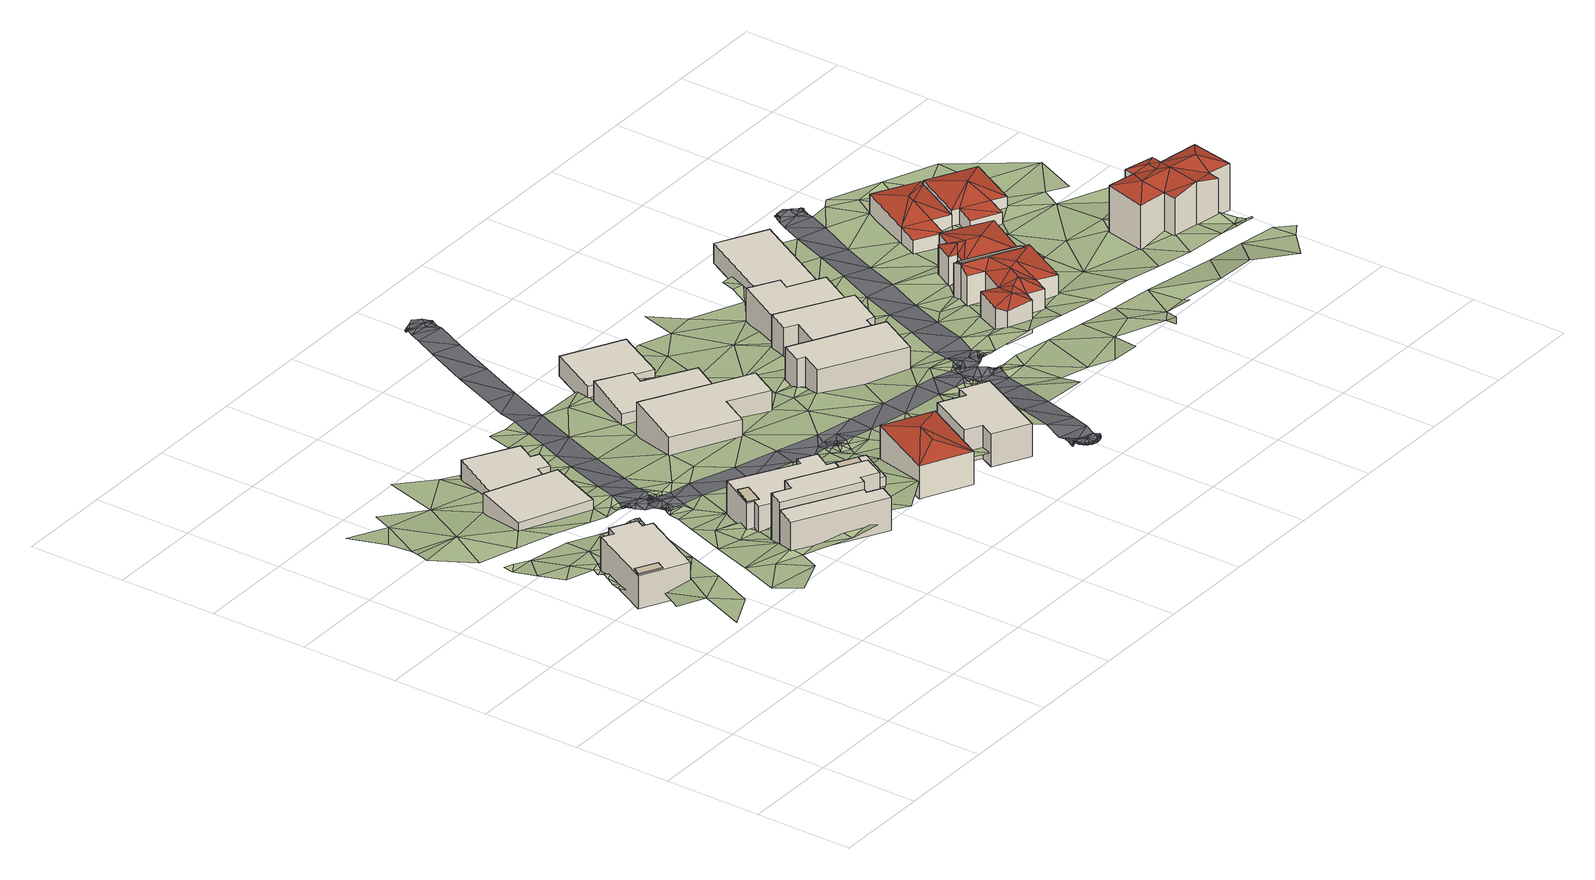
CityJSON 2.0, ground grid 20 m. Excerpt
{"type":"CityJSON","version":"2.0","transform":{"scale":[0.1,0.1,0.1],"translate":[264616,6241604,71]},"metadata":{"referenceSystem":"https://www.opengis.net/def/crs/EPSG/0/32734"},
"CityObjects":{
"building1":{"type":"Building","attributes":{"address":"12 Baris Road University Estate Cape Town","building":"house","building:levels":2,"building_height":6.9,"roof_height":97,"ground_height":88.6,"plus_code":"4FRW3F63+78H"},"children":["building1-1"],"geometry":[{"type":"Solid","lod":"1","boundaries":[[[[0,1,2,3]],[[1,4,5,2]],[[4,6,7,5]],[[6,8,9,7]],[[8,10,11,9]],[[10,12,13,11]],[[12,14,15,13]],[[14,0,3,15]],[[3,2,5,7,9,11,13,15]],[[14,12,10,8,6,4,1,0]]]]}]},
"building1-1":{"type":"BuildingInstallation","parents":["building1"],"geometry":[{"type":"Solid","lod":"1","boundaries":[[[[16,17,18,19]],[[17,20,21,18]],[[20,22,23,21]],[[22,16,19,23]],[[19,18,21,23]],[[22,20,17,16]]]]}]},
"building2":{"type":"Building","attributes":{"address":"13 Baris Road University Estate Cape Town","building":"house","building:levels":2,"building_height":6.9,"roof_height":101.1,"ground_height":93,"plus_code":"4FRW3F63+5FR"},"geometry":[{"type":"Solid","lod":"1","boundaries":[[[[24,25,26,27]],[[25,28,29,26]],[[28,30,31,29]],[[30,32,33,31]],[[32,34,35,33]],[[34,24,27,35]],[[27,26,29,31,33,35]],[[34,32,30,28,25,24]]]]}]},
"building3":{"type":"Building","attributes":{"address":"11 Baris Road University Estate Cape Town","building":"house","building:levels":3,"building_height":9.7,"roof_height":102.4,"ground_height":91.8,"plus_code":"4FRW3F63+6F3"},"geometry":[{"type":"Solid","lod":"1","boundaries":[[[[36,37,38,39]],[[37,40,41,38]],[[40,42,43,41]],[[42,44,45,43]],[[44,46,47,45]],[[46,48,49,47]],[[48,50,51,49]],[[50,36,39,51]],[[39,38,41,43,45,47,49,51]],[[50,48,46,44,42,40,37,36]]]]}]},
"building4":{"type":"Building","attributes":{"address":"10 Baris Road University Estate Cape Town","building":"house","building:levels":1,"building_height":4.1,"roof_height":87.4,"ground_height":81.9,"plus_code":"4FRW3F63+CC3"},"geometry":[{"type":"Solid","lod":"1","boundaries":[[[[52,53,54,55]],[[53,56,57,54]],[[56,58,59,57]],[[58,52,55,59]],[[55,54,57,59]],[[58,56,53,52]]]]}]},
"building5":{"type":"Building","attributes":{"address":"9 Baris Road University Estate Cape Town","building":"house","building:levels":2,"building_height":6.9,"roof_height":98.5,"ground_height":89,"plus_code":"4FRW3F63+6FQ"},"children":["building5-1","building5-2"],"geometry":[{"type":"Solid","lod":"1","boundaries":[[[[60,61,62,63]],[[61,64,65,62]],[[64,66,67,65]],[[66,68,69,67]],[[68,70,71,69]],[[70,72,73,71]],[[72,74,75,73]],[[74,76,77,75]],[[76,78,79,77]],[[78,60,63,79]],[[63,62,65,67,69,71,73,75,77,79]],[[78,76,74,72,70,68,66,64,61,60]]]]}]},
"building5-1":{"type":"BuildingInstallation","parents":["building5"],"geometry":[{"type":"Solid","lod":"1","boundaries":[[[[80,81,82,83]],[[81,84,85,82]],[[84,86,87,85]],[[86,80,83,87]],[[83,82,85,87]],[[86,84,81,80]]]]}]},
"building5-2":{"type":"BuildingInstallation","parents":["building5"],"geometry":[{"type":"Solid","lod":"1","boundaries":[[[[88,89,90,91]],[[89,92,93,90]],[[92,94,95,93]],[[94,88,91,95]],[[91,90,93,95]],[[94,92,89,88]]]]}]},
"building6":{"type":"Building","attributes":{"address":"8 Baris Road University Estate Cape Town","building":"house","building:levels":1,"building_height":4.1,"roof_height":84.6,"ground_height":79,"plus_code":"4FRW3F63+CFR"},"geometry":[{"type":"Solid","lod":"1","boundaries":[[[[96,97,98,99]],[[97,100,101,98]],[[100,102,103,101]],[[102,104,105,103]],[[104,106,107,105]],[[106,108,109,107]],[[108,110,111,109]],[[110,96,99,111]],[[99,98,101,103,105,107,109,111]],[[110,108,106,104,102,100,97,96]]]]}]},
"building7":{"type":"Building","attributes":{"address":"52 Lorraine Avenue University Estate Cape Town","building":"house","building:levels":2,"building_height":6.9,"roof_height":100.2,"ground_height":91.1,"plus_code":"4FRW3F63+5HX"},"geometry":[{"type":"Solid","lod":"2","boundaries":[[[[112,113,114]],[[115,116,117]],[[115,112,116]],[[116,112,114]],[[116,114,113]],[[116,113,117]],[[118,119,112,115]],[[119,120,113,112]],[[120,121,117,113]],[[121,118,115,117]],[[121,120,119,118]]]],"semantics":{"surfaces":[{"type":"RoofSurface"},{"type":"WallSurface"},{"type":"GroundSurface"}],"values":[[0,0,0,0,0,0,1,1,1,1,2]]}}]},
"building8":{"type":"Building","attributes":{"address":"54 Lorraine Avenue University Estate Cape Town","building":"house","building:levels":2,"building_height":6.9,"roof_height":99.2,"ground_height":91,"plus_code":"4FRW3F63+5MR"},"geometry":[{"type":"Solid","lod":"1","boundaries":[[[[122,123,124,125]],[[123,126,127,124]],[[126,128,129,127]],[[128,130,131,129]],[[130,132,133,131]],[[132,134,135,133]],[[134,136,137,135]],[[136,122,125,137]],[[125,124,127,129,131,133,135,137]],[[136,134,132,130,128,126,123,122]]]]}]},
"building9":{"type":"Building","attributes":{"address":"7 Baris Road University Estate Cape Town","building":"house","building:levels":2,"building_height":6.9,"roof_height":89.5,"ground_height":81.8,"plus_code":"4FRW3F63+9HP"},"geometry":[{"type":"Solid","lod":"1","boundaries":[[[[138,139,140,141]],[[139,142,143,140]],[[142,144,145,143]],[[144,146,147,145]],[[146,148,149,147]],[[148,138,141,149]],[[141,140,143,145,147,149]],[[148,146,144,142,139,138]]]]}]},
"building10":{"type":"Building","attributes":{"address":"5 Baris Road University Estate Cape Town","building":"house","building:levels":1,"building_height":4.1,"roof_height":85.3,"ground_height":79.1,"plus_code":"4FRW3F63+CJC"},"geometry":[{"type":"Solid","lod":"1","boundaries":[[[[150,151,152,153]],[[151,154,155,152]],[[154,156,157,155]],[[156,158,159,157]],[[158,160,161,159]],[[160,150,153,161]],[[153,152,155,157,159,161]],[[160,158,156,154,151,150]]]]}]},
"building11":{"type":"Building","attributes":{"address":"3 Baris Road University Estate Cape Town","building":"house","building:levels":1,"building_height":4.1,"roof_height":82,"ground_height":77,"plus_code":"4FRW3F63+FJH"},"geometry":[{"type":"Solid","lod":"1","boundaries":[[[[162,163,164,165]],[[163,166,167,164]],[[166,168,169,167]],[[168,162,165,169]],[[165,164,167,169]],[[168,166,163,162]]]]}]},
"building12":{"type":"Building","attributes":{"address":"12 Lorraine Avenue University Estate Cape Town","building":"house","building:levels":2,"building_height":6.9,"roof_height":91.1,"ground_height":83.4,"plus_code":"4FRW3F63+8PJ"},"geometry":[{"type":"Solid","lod":"1","boundaries":[[[[170,171,172,173]],[[171,174,175,172]],[[174,176,177,175]],[[176,178,179,177]],[[178,180,181,179]],[[180,170,173,181]],[[173,172,175,177,179,181]],[[180,178,176,174,171,170]]]]}]},
"building13":{"type":"Building","attributes":{"address":"10 Lorraine Avenue University Estate Cape Town","building":"house","building:levels":2,"building_height":6.9,"roof_height":90.1,"ground_height":81.7,"plus_code":"4FRW3F63+9Q2"},"geometry":[{"type":"Solid","lod":"1","boundaries":[[[[182,183,184,185]],[[183,186,187,184]],[[186,188,189,187]],[[188,190,191,189]],[[190,192,193,191]],[[192,194,195,193]],[[194,196,197,195]],[[196,182,185,197]],[[185,184,187,189,191,193,195,197]],[[196,194,192,190,188,186,183,182]]]]}]},
"building14":{"type":"Building","attributes":{"address":"8 Lorraine Avenue University Estate Cape Town","building":"house","building:levels":2,"building_height":6.9,"roof_height":87.7,"ground_height":79,"plus_code":"4FRW3F63+CQ4"},"geometry":[{"type":"Solid","lod":"1","boundaries":[[[[198,199,200,201]],[[199,202,203,200]],[[202,204,205,203]],[[204,206,207,205]],[[206,208,209,207]],[[208,198,201,209]],[[201,200,203,205,207,209]],[[208,206,204,202,199,198]]]]}]},
"building15":{"type":"Building","attributes":{"address":"9 Lorraine Avenue University Estate Cape Town","building":"house","building:levels":2,"building_height":6.9,"roof_height":92,"ground_height":83.5,"plus_code":"4FRW3F63+7VX"},"children":["building15-1"],"geometry":[{"type":"Solid","lod":"2","boundaries":[[[[210,211,212]],[[210,212,213]],[[213,212,214]],[[214,215,213]],[[216,217,214]],[[214,217,215]],[[211,218,219]],[[211,219,212]],[[216,220,217]],[[217,220,221]],[[222,223,220]],[[220,223,221]],[[224,225,223]],[[224,223,222]],[[226,227,224]],[[224,227,225]],[[224,228,226]],[[228,224,229]],[[229,224,222]],[[219,229,216]],[[219,216,212]],[[212,216,214]],[[220,216,229]],[[220,229,222]],[[230,231,210,213]],[[231,232,211,210]],[[232,233,218,211]],[[233,234,219,218]],[[234,235,229,219]],[[235,236,228,229]],[[236,237,226,228]],[[237,238,227,226]],[[238,239,225,227]],[[239,240,223,225]],[[240,241,221,223]],[[241,242,217,221]],[[242,243,215,217]],[[243,230,213,215]],[[243,242,241,240,239,238,237,236,235,234,233,232,231,230]]]],"semantics":{"surfaces":[{"type":"RoofSurface"},{"type":"WallSurface"},{"type":"GroundSurface"}],"values":[[0,0,0,0,0,0,0,0,0,0,0,0,0,0,0,0,0,0,0,0,0,0,0,0,1,1,1,1,1,1,1,1,1,1,1,1,1,1,2]]}}]},
"building15-1":{"type":"BuildingInstallation","parents":["building15"],"geometry":[{"type":"Solid","lod":"2","boundaries":[[[[244,245,246,247]],[[245,248,249,246]],[[248,250,251,249]],[[250,244,247,251]],[[247,246,249,251]],[[250,248,245,244]]]]}]},
"building16":{"type":"Building","attributes":{"address":"68 Ritchie Street University Estate Cape Town","building":"house","building:levels":1,"building_height":4.1,"roof_height":82.6,"ground_height":76.2,"plus_code":"4FRW3F63+FR9"},"geometry":[{"type":"Solid","lod":"1","boundaries":[[[[252,253,254,255]],[[253,256,257,254]],[[256,258,259,257]],[[258,252,255,259]],[[255,254,257,259]],[[258,256,253,252]]]]}]},
"building17":{"type":"Building","attributes":{"address":"7 Lorraine Avenue University Estate Cape Town","building":"house","building:levels":2,"building_height":6.9,"roof_height":90.2,"ground_height":81.5,"plus_code":"4FRW3F63+8WM"},"geometry":[{"type":"Solid","lod":"2","boundaries":[[[[260,261,262]],[[263,264,265]],[[264,266,265]],[[265,266,267]],[[263,265,268]],[[268,265,267]],[[262,261,269]],[[262,270,260]],[[269,268,267]],[[269,267,262]],[[262,267,270]],[[270,267,266]],[[271,272,269,261]],[[272,273,268,269]],[[273,274,263,268]],[[274,275,264,263]],[[275,276,266,264]],[[276,277,270,266]],[[277,278,260,270]],[[278,271,261,260]],[[278,277,276,275,274,273,272,271]]]],"semantics":{"surfaces":[{"type":"RoofSurface"},{"type":"WallSurface"},{"type":"GroundSurface"}],"values":[[0,0,0,0,0,0,0,0,0,0,0,0,1,1,1,1,1,1,1,1,2]]}}]},
"building18":{"type":"Building","attributes":{"address":"70 Ritchie Street University Estate Cape Town","building":"house","building:levels":1,"building_height":4.1,"roof_height":83.9,"ground_height":79.2,"plus_code":"4FRW3F63+CX6"},"geometry":[{"type":"Solid","lod":"2","boundaries":[[[[279,280,281]],[[279,281,282]],[[279,282,283]],[[283,282,284]],[[285,283,286]],[[285,286,287]],[[284,286,283]],[[288,279,285]],[[285,279,283]],[[288,285,287]],[[289,290,287,286]],[[290,291,288,287]],[[291,292,279,288]],[[292,293,280,279]],[[293,294,281,280]],[[294,295,282,281]],[[295,296,284,282]],[[296,289,286,284]],[[296,295,294,293,292,291,290,289]]]],"semantics":{"surfaces":[{"type":"RoofSurface"},{"type":"WallSurface"},{"type":"GroundSurface"}],"values":[[0,0,0,0,0,0,0,0,0,0,1,1,1,1,1,1,1,1,2]]}}]},
"building19":{"type":"Building","attributes":{"address":"49 Rhodes Avenue University Estate Cape Town","building":"house","building:levels":3,"building_height":9.7,"roof_height":97.1,"ground_height":86,"plus_code":"4FRW3F64+724"},"geometry":[{"type":"Solid","lod":"2","boundaries":[[[[297,298,299]],[[300,301,302]],[[302,301,303]],[[297,304,298]],[[298,304,305]],[[305,304,306]],[[305,306,301]],[[301,306,303]],[[307,308,309]],[[308,306,304]],[[308,304,309]],[[307,303,308]],[[308,303,306]],[[305,310,311]],[[311,310,312]],[[313,314,310]],[[313,310,305]],[[305,311,298]],[[298,311,299]],[[300,313,301]],[[301,313,305]],[[315,316,304,297]],[[316,317,309,304]],[[317,318,307,309]],[[318,319,303,307]],[[319,320,302,303]],[[320,321,300,302]],[[321,322,313,300]],[[322,323,314,313]],[[323,324,310,314]],[[324,325,312,310]],[[325,326,311,312]],[[326,327,299,311]],[[327,315,297,299]],[[327,326,325,324,323,322,321,320,319,318,317,316,315]]]],"semantics":{"surfaces":[{"type":"RoofSurface"},{"type":"WallSurface"},{"type":"GroundSurface"}],"values":[[0,0,0,0,0,0,0,0,0,0,0,0,0,0,0,0,0,0,0,0,0,1,1,1,1,1,1,1,1,1,1,1,1,1,2]]}}]},
"building20":{"type":"Building","attributes":{"address":"72 Ritchie Street University Estate Cape Town","building":"house","building:levels":1,"building_height":4.1,"roof_height":84.8,"ground_height":80,"plus_code":"4FRW3F64+92R"},"geometry":[{"type":"Solid","lod":"2","boundaries":[[[[328,329,330]],[[328,330,331]],[[332,328,333]],[[333,328,331]],[[333,331,334]],[[333,334,335]],[[333,335,336]],[[333,336,332]],[[337,338,332,336]],[[338,339,328,332]],[[339,340,329,328]],[[340,341,330,329]],[[341,342,331,330]],[[342,343,334,331]],[[343,344,335,334]],[[344,337,336,335]],[[344,343,342,341,340,339,338,337]]]],"semantics":{"surfaces":[{"type":"RoofSurface"},{"type":"WallSurface"},{"type":"GroundSurface"}],"values":[[0,0,0,0,0,0,0,0,1,1,1,1,1,1,1,1,2]]}}]},
"terrain1":{"type":"TINRelief","geometry":[{"type":"CompositeSurface","lod":"1","boundaries":[[[345,346,347]],[[348,345,349]],[[350,345,347]],[[351,352,353]],[[349,345,354]],[[353,355,351]],[[353,356,355]],[[345,350,354]],[[357,356,353]],[[357,358,356]],[[359,360,361]],[[362,358,357]],[[363,364,365]],[[357,10,362]],[[363,365,366]],[[10,366,362]],[[367,368,369]],[[360,370,371]],[[372,369,364]],[[350,373,354]],[[366,10,374]],[[360,359,370]],[[363,366,374]],[[372,364,363]],[[374,10,8]],[[372,367,369]],[[354,373,375]],[[8,376,374]],[[374,377,363]],[[372,363,377]],[[377,374,376]],[[378,379,380]],[[375,373,381]],[[379,378,382]],[[383,371,370]],[[359,384,370]],[[381,373,385]],[[386,382,378]],[[378,380,387]],[[388,389,376]],[[370,384,383]],[[389,377,376]],[[390,385,391]],[[372,377,392]],[[25,371,383]],[[391,389,388]],[[25,393,371]],[[394,395,386]],[[385,373,396]],[[397,395,394]],[[383,384,398]],[[391,385,396]],[[394,386,378]],[[396,389,391]],[[378,387,399]],[[392,377,400]],[[377,389,400]],[[401,398,384]],[[402,399,387]],[[25,403,393]],[[25,404,403]],[[405,393,403]],[[396,406,389]],[[398,401,407]],[[400,389,408]],[[394,378,409]],[[406,408,389]],[[410,393,405]],[[399,52,378]],[[404,411,403]],[[402,412,399]],[[407,401,413]],[[405,403,414]],[[411,414,403]],[[413,401,415]],[[416,46,404]],[[417,400,408]],[[411,404,46]],[[378,52,409]],[[418,394,409]],[[406,419,408]],[[405,414,420]],[[411,421,414]],[[408,422,417]],[[419,423,408]],[[423,422,408]],[[411,46,424]],[[420,425,405]],[[410,405,61]],[[399,412,426]],[[419,427,423]],[[423,428,422]],[[427,429,423]],[[430,428,423]],[[423,429,430]],[[405,425,61]],[[424,46,431]],[[432,428,430]],[[429,433,430]],[[430,434,432]],[[434,430,433]],[[46,435,431]],[[436,410,61]],[[433,437,434]],[[426,412,438]],[[439,440,441]],[[442,409,52]],[[435,443,431]],[[441,444,439]],[[445,446,438]],[[436,61,447]],[[447,448,436]],[[443,435,449]],[[445,450,451]],[[446,426,438]],[[446,445,451]],[[450,452,451]],[[453,444,441]],[[454,448,455]],[[453,441,456]],[[451,452,457]],[[458,457,452]],[[442,52,459]],[[458,460,457]],[[460,461,462]],[[462,457,460]],[[454,455,463]],[[464,457,462]],[[457,465,451]],[[448,466,455]],[[448,447,466]],[[467,463,468]],[[464,465,457]],[[455,468,463]],[[469,467,470]],[[467,468,470]],[[451,471,446]],[[453,456,472]],[[469,470,473]],[[470,468,473]],[[473,474,469]],[[471,451,465]],[[473,475,474]],[[473,468,475]],[[468,476,475]],[[468,455,477]],[[476,468,477]],[[409,442,478]],[[477,455,479]],[[449,480,443]],[[446,471,481]],[[482,455,466]],[[482,479,455]],[[449,483,480]],[[484,426,446]],[[485,466,447]],[[486,447,61]],[[484,446,481]],[[466,485,482]],[[484,487,426]],[[488,442,459]],[[489,409,478]],[[483,490,480]],[[491,409,489]],[[485,447,486]],[[492,488,459]],[[490,483,493]],[[61,494,495]],[[496,497,498]],[[498,499,496]],[[500,453,472]],[[498,501,499]],[[499,502,496]],[[503,499,501]],[[504,502,499]],[[499,503,504]],[[502,504,505]],[[506,504,503]],[[486,61,495]],[[507,505,504]],[[487,484,508]],[[453,509,493]],[[510,504,506]],[[507,504,510]],[[510,506,511]],[[512,507,510]],[[488,492,513]],[[514,510,511]],[[493,509,490]],[[508,515,487]],[[510,514,512]],[[494,516,495]],[[514,511,517]],[[513,492,515]],[[518,512,514]],[[509,453,500]],[[110,489,478]],[[519,520,516]],[[521,514,517]],[[516,520,495]],[[514,521,518]],[[508,522,515]],[[515,522,513]],[[521,517,523]],[[489,110,524]],[[486,495,525]],[[526,518,521]],[[527,513,522]],[[528,524,110]],[[495,520,529]],[[530,509,500]],[[508,531,522]],[[532,527,522]],[[533,534,530]],[[529,520,533]],[[535,521,523]],[[524,528,536]],[[495,529,525]],[[531,532,522]],[[536,528,537]],[[526,521,538]],[[523,539,535]],[[532,531,540]],[[536,537,541]],[[538,521,535]],[[530,500,118]],[[533,542,529]],[[530,543,533]],[[540,544,545]],[[544,541,537]],[[525,529,546]],[[540,531,547]],[[538,548,526]],[[541,544,549]],[[544,540,550]],[[533,543,542]],[[550,540,547]],[[542,546,529]],[[544,550,549]],[[543,530,118]],[[551,549,550]],[[552,535,539]],[[547,551,550]],[[551,553,549]],[[542,554,546]],[[542,543,555]],[[552,538,535]],[[543,118,556]],[[538,138,548]],[[557,558,559]],[[555,554,542]],[[555,543,556]],[[559,560,557]],[[561,552,539]],[[553,551,562]],[[563,555,556]],[[556,118,564]],[[565,554,555]],[[566,558,557]],[[562,567,553]],[[560,568,557]],[[558,566,569]],[[138,570,548]],[[571,555,563]],[[571,565,555]],[[556,572,563]],[[118,573,564]],[[574,571,563]],[[575,565,571]],[[572,576,563]],[[576,574,563]],[[572,556,577]],[[574,575,571]],[[566,573,569]],[[575,574,578]],[[578,574,576]],[[556,564,577]],[[578,579,575]],[[567,562,580]],[[581,579,578]],[[576,572,582]],[[578,576,583]],[[583,581,578]],[[584,552,561]],[[582,583,576]],[[581,583,585]],[[577,582,572]],[[585,583,582]],[[586,585,582]],[[128,573,566]],[[562,587,580]],[[573,128,564]],[[570,138,588]],[[586,582,589]],[[577,589,582]],[[590,577,564]],[[590,589,577]],[[591,570,588]],[[592,552,584]],[[138,593,588]],[[570,591,594]],[[595,564,128]],[[552,596,597]],[[598,599,128]],[[593,138,600]],[[564,595,590]],[[592,584,601]],[[592,596,552]],[[602,603,604]],[[128,599,595]],[[588,156,591]],[[603,605,604]],[[591,606,594]],[[600,607,593]],[[608,592,601]],[[591,156,609]],[[592,610,596]],[[591,609,606]],[[607,600,611]],[[612,599,605]],[[612,595,599]],[[613,609,156]],[[605,603,614]],[[615,592,608]],[[610,592,615]],[[596,616,611]],[[616,596,610]],[[617,613,156]],[[612,605,614]],[[617,618,613]],[[610,615,619]],[[610,620,616]],[[621,617,622]],[[623,607,611]],[[610,619,620]],[[608,624,615]],[[616,623,611]],[[617,621,618]],[[620,625,616]],[[622,626,621]],[[614,627,612]],[[620,619,628]],[[624,608,629]],[[630,631,632]],[[626,607,623]],[[616,625,633]],[[627,614,634]],[[635,612,627]],[[616,633,623]],[[634,636,627]],[[627,637,635]],[[638,627,636]],[[637,627,638]],[[631,630,639]],[[640,623,633]],[[641,637,638]],[[638,636,642]],[[626,643,621]],[[629,644,624]],[[629,645,646]],[[638,642,641]],[[633,647,640]],[[642,648,641]],[[631,639,649]],[[644,629,646]],[[623,650,626]],[[651,623,640]],[[640,647,652]],[[653,646,645]],[[621,643,654]],[[655,652,647]],[[649,639,656]],[[657,646,653]],[[653,658,657]],[[643,626,650]],[[659,657,658]],[[649,656,660]],[[661,640,652]],[[662,657,659]],[[652,655,663]],[[659,664,662]],[[651,665,623]],[[664,666,662]],[[662,667,657]],[[667,662,666]],[[668,660,669]],[[670,646,657]],[[656,639,671]],[[657,667,672]],[[661,651,640]],[[669,673,668]],[[644,646,674]],[[672,670,657]],[[675,663,655]],[[669,660,656]],[[673,676,677]],[[676,673,669]],[[665,650,623]],[[678,677,676]],[[669,678,676]],[[646,670,674]],[[643,679,654]],[[680,678,669]],[[681,680,669]],[[681,669,656]],[[663,675,682]],[[682,675,683]],[[684,644,674]],[[685,681,656]],[[643,686,679]],[[684,687,644]],[[682,683,688]],[[650,686,643]],[[689,656,671]],[[690,691,692]],[[693,690,692]],[[692,694,693]],[[693,695,690]],[[688,683,687]],[[696,693,694]],[[693,697,695]],[[693,696,697]],[[665,698,650]],[[699,700,671]],[[701,695,697]],[[697,696,702]],[[656,689,685]],[[703,697,702]],[[697,703,701]],[[698,665,704]],[[705,701,703]],[[688,687,706]],[[650,698,707]],[[708,688,706]],[[700,699,709]],[[665,710,704]],[[700,689,671]],[[684,711,687]],[[703,712,705]],[[198,686,650]],[[687,711,706]],[[712,713,705]],[[710,714,704]],[[198,650,707]],[[715,712,703]],[[714,710,716]],[[717,718,686]],[[717,686,198]],[[713,712,719]],[[714,716,720]],[[712,715,721]],[[722,706,711]],[[700,723,689]],[[719,712,721]],[[706,722,724]],[[720,716,724]],[[725,713,719]],[[713,725,726]],[[727,723,700]],[[720,724,728]],[[715,729,721]],[[700,730,727]],[[717,198,731]],[[728,724,722]],[[729,715,732]],[[733,734,730]],[[198,735,736]],[[735,737,738]],[[736,731,198]],[[739,720,728]],[[727,730,740]],[[741,726,725]],[[723,727,742]],[[743,726,744]],[[730,734,740]],[[722,739,728]],[[741,744,726]],[[745,720,739]],[[732,746,729]],[[747,729,746]],[[725,748,741]],[[740,742,727]],[[738,749,735]],[[735,749,736]],[[750,731,736]],[[746,732,751]],[[744,741,752]],[[745,749,738]],[[744,231,743]],[[753,741,748]],[[731,750,754]],[[231,744,752]],[[740,755,756]],[[757,742,740]],[[754,750,758]],[[746,759,760]],[[759,746,751]],[[745,739,761]],[[756,757,740]],[[762,743,231]],[[745,761,749]],[[763,758,750]],[[743,762,764]],[[765,231,766]],[[767,759,751]],[[231,765,762]],[[757,756,768]],[[766,769,765]],[[769,766,770]],[[762,765,771]],[[772,764,762]],[[773,749,761]],[[769,770,774]],[[775,759,767]],[[749,773,776]],[[272,764,772]],[[272,777,764]],[[759,775,778]],[[769,774,779]],[[757,768,780]],[[779,774,778]],[[272,772,781]],[[782,775,767]],[[780,768,783]],[[272,784,777]],[[785,779,778]],[[778,775,785]],[[776,773,786]],[[776,786,787]],[[788,777,784]],[[777,788,789]],[[790,775,782]],[[791,779,785]],[[792,793,272]],[[272,793,784]],[[794,780,783]],[[775,795,785]],[[796,794,783]],[[797,790,782]],[[791,793,792]],[[798,775,790]],[[791,785,799]],[[775,798,795]],[[791,800,793]],[[799,785,795]],[[788,291,789]],[[790,797,801]],[[793,802,803]],[[291,804,789]],[[800,802,793]],[[791,799,800]],[[805,794,796]],[[806,801,797]],[[790,801,807]],[[808,802,800]],[[803,802,809]],[[808,809,802]],[[810,800,799]],[[798,811,795]],[[804,812,813]],[[808,814,809]],[[810,799,815]],[[801,806,816]],[[805,817,794]],[[812,804,291]],[[811,798,818]],[[795,819,799]],[[820,806,821]],[[806,820,816]],[[817,805,822]],[[819,795,811]],[[799,819,815]],[[811,818,823]],[[820,821,824]],[[818,825,823]],[[826,812,291]],[[827,826,291]],[[824,828,820]],[[815,829,830]],[[816,820,831]],[[832,828,824]],[[812,826,833]],[[834,820,828]],[[835,828,832]],[[815,819,829]],[[831,820,834]],[[836,811,823]],[[827,837,826]],[[837,827,838]],[[836,819,811]],[[839,833,826]],[[840,337,841]],[[837,838,840]],[[836,823,842]],[[839,826,837]],[[843,829,819]],[[829,843,844]],[[840,841,845]],[[840,845,837]],[[846,836,842]],[[845,841,847]],[[846,848,849]],[[837,845,839]],[[850,845,847]],[[851,819,836]],[[844,843,852]],[[839,845,853]],[[845,850,853]],[[850,844,852]],[[843,854,852]],[[852,853,850]]]}]},
"road1":{"type":"Road","attributes":{"highway":"residential","name":"Rhodes Avenue","surface":"asphalt","lanes":2,"width":5.5},"geometry":[{"type":"MultiSurface","lod":"1","boundaries":[[[855,476,856]],[[856,857,855]],[[474,475,855]],[[486,525,523]],[[477,856,476]],[[648,858,859]],[[858,648,642]],[[860,861,862]],[[641,863,637]],[[863,635,637]],[[864,865,861]],[[539,866,561]],[[867,868,575]],[[664,869,666]],[[539,525,866]],[[870,575,868]],[[523,525,539]],[[871,523,517]],[[872,871,511]],[[503,873,872]],[[872,511,506]],[[874,855,857]],[[857,875,876]],[[871,486,523]],[[503,872,506]],[[871,872,875]],[[877,878,879]],[[501,873,503]],[[880,881,873]],[[873,501,498]],[[497,496,880]],[[877,873,881]],[[873,498,497]],[[873,497,880]],[[882,874,857]],[[883,884,876]],[[855,475,476]],[[877,879,873]],[[873,879,872]],[[658,862,865]],[[864,869,865]],[[865,659,658]],[[865,664,659]],[[865,869,664]],[[579,867,575]],[[867,579,581]],[[477,479,856]],[[862,658,653]],[[865,862,861]],[[474,855,874]],[[586,885,585]],[[885,868,886]],[[479,482,887]],[[857,876,882]],[[885,888,889]],[[629,595,612]],[[595,608,590]],[[888,584,889]],[[885,586,888]],[[590,601,888]],[[886,868,867]],[[581,886,867]],[[586,589,888]],[[883,879,878]],[[856,887,857]],[[856,479,887]],[[887,875,857]],[[862,645,863]],[[862,653,645]],[[641,648,863]],[[859,863,648]],[[561,554,890]],[[581,585,886]],[[585,885,886]],[[875,883,876]],[[511,871,517]],[[890,565,870]],[[565,575,870]],[[885,889,868]],[[870,889,890]],[[485,887,482]],[[879,875,872]],[[860,862,859]],[[863,645,635]],[[862,863,859]],[[890,554,565]],[[870,868,889]],[[883,875,879]],[[887,871,875]],[[889,584,890]],[[890,584,561]],[[887,485,871]],[[486,871,485]],[[590,608,601]],[[608,595,629]],[[561,546,554]],[[590,888,589]],[[601,584,888]],[[629,612,645]],[[645,612,635]],[[525,546,866]],[[561,866,546]]]}]},
"road2":{"type":"Road","attributes":{"highway":"residential","name":"Baris Road","surface":"asphalt","lanes":2,"width":5.5},"geometry":[{"type":"MultiSurface","lod":"1","boundaries":[[[891,892,893]],[[587,562,594]],[[894,883,878]],[[895,896,897]],[[531,548,547]],[[551,547,570]],[[898,899,893]],[[900,898,901]],[[902,903,904]],[[892,905,906]],[[907,908,909]],[[906,905,910]],[[548,531,526]],[[893,899,891]],[[911,912,913]],[[911,914,915]],[[915,914,916]],[[917,918,919]],[[911,915,920]],[[901,921,913]],[[897,919,895]],[[911,922,923]],[[924,912,925]],[[920,926,925]],[[915,916,920]],[[916,927,920]],[[926,920,927]],[[898,928,899]],[[883,929,884]],[[930,496,502]],[[925,912,920]],[[923,914,911]],[[929,883,894]],[[908,907,462]],[[931,464,907]],[[507,932,933]],[[934,935,931]],[[933,894,930]],[[518,508,484]],[[526,531,508]],[[892,891,905]],[[913,904,900]],[[922,911,913]],[[922,913,921]],[[917,936,918]],[[902,937,938]],[[937,939,940]],[[904,937,902]],[[941,912,924]],[[920,912,911]],[[942,943,902]],[[931,465,464]],[[943,942,936]],[[934,944,929]],[[518,484,512]],[[917,943,936]],[[917,919,897]],[[943,897,902]],[[930,894,877]],[[932,484,481]],[[881,880,930]],[[508,518,526]],[[878,877,894]],[[496,930,880]],[[932,929,894]],[[933,505,507]],[[502,505,933]],[[877,881,930]],[[941,939,904]],[[942,902,938]],[[933,930,502]],[[944,884,929]],[[945,934,931]],[[931,909,945]],[[907,909,931]],[[464,462,907]],[[929,935,934]],[[903,897,896]],[[917,897,943]],[[904,913,912]],[[912,941,904]],[[897,903,902]],[[932,507,512]],[[471,465,935]],[[896,928,903]],[[928,898,900]],[[932,894,933]],[[935,465,931]],[[904,939,937]],[[900,904,903]],[[484,932,512]],[[935,481,471]],[[929,932,935]],[[481,935,932]],[[900,903,928]],[[901,913,900]],[[548,570,547]],[[570,562,551]],[[594,906,946]],[[587,594,946]],[[562,570,594]],[[946,906,910]]]}]},
"road3":{"type":"Road","attributes":{"highway":"residential","name":"Lorraine Avenue","surface":"asphalt","lanes":0,"width":5.6},"geometry":[{"type":"MultiSurface","lod":"1","boundaries":[[[947,948,949]],[[950,951,952]],[[951,947,953]],[[954,948,947]],[[950,952,955]],[[956,957,958]],[[957,956,959]],[[960,961,962]],[[961,959,956]],[[963,961,964]],[[965,956,958]],[[949,948,966]],[[967,968,969]],[[970,950,955]],[[951,950,971]],[[972,973,974]],[[975,948,976]],[[966,948,975]],[[977,965,958]],[[977,976,965]],[[978,979,962]],[[974,980,981]],[[980,974,973]],[[962,979,982]],[[972,974,983]],[[984,985,983]],[[947,949,986]],[[951,954,947]],[[968,987,988]],[[969,971,950]],[[631,614,632]],[[950,989,969]],[[990,991,992]],[[642,993,858]],[[994,668,673]],[[995,996,602]],[[997,998,999]],[[1000,603,602]],[[859,1001,860]],[[992,994,990]],[[1002,994,992]],[[991,990,677]],[[969,968,1003]],[[982,960,962]],[[1001,1002,860]],[[632,614,603]],[[1004,971,1003]],[[961,960,964]],[[954,1005,948]],[[956,965,1005]],[[986,953,947]],[[951,953,1006]],[[968,967,1007]],[[1007,1008,968]],[[954,971,1004]],[[978,981,980]],[[1005,1009,956]],[[962,961,1009]],[[976,948,965]],[[948,1005,965]],[[952,951,1006]],[[954,951,971]],[[970,989,950]],[[969,989,1010]],[[981,1009,1004]],[[984,997,999]],[[997,984,983]],[[1009,981,962]],[[978,962,981]],[[959,961,963]],[[956,1009,961]],[[967,969,1010]],[[971,969,1003]],[[1008,987,968]],[[997,1011,1012]],[[1002,1013,994]],[[668,994,1013]],[[954,1004,1005]],[[981,1011,974]],[[1011,997,983]],[[1004,1009,1005]],[[1012,1011,1014]],[[972,983,985]],[[974,1011,983]],[[994,673,990]],[[673,677,990]],[[1015,995,1016]],[[997,1012,998]],[[858,1001,859]],[[1014,1011,1004]],[[602,996,1000]],[[998,1012,1017]],[[988,1004,1003]],[[1004,1011,981]],[[1012,1014,1017]],[[649,634,631]],[[649,636,634]],[[603,1000,632]],[[968,988,1003]],[[1014,1004,1015]],[[1001,1013,1002]],[[1015,1004,988]],[[996,1015,1018]],[[995,1015,996]],[[1018,1015,988]],[[987,1018,988]],[[631,634,614]],[[1013,993,649]],[[1001,858,993]],[[636,993,642]],[[1013,649,660]],[[636,649,993]],[[1015,1016,1014]],[[1016,1017,1014]],[[993,1013,1001]],[[660,668,1013]]]}]},
"road4":{"type":"Road","attributes":{"highway":"residential","name":"Lorraine Avenue","surface":"asphalt","lanes":0,"width":5.6},"geometry":[{"type":"MultiSurface","lod":"1","boundaries":[[[1019,1020,1021]],[[813,1022,804]],[[1023,1024,1025]],[[1026,1027,1028]],[[722,726,743]],[[1029,1030,1031]],[[1032,1033,1034]],[[1034,1035,1036]],[[722,743,739]],[[786,789,804]],[[777,761,764]],[[1037,1038,1039]],[[773,777,789]],[[711,684,713]],[[813,1040,1041]],[[1034,1028,1032]],[[1023,1042,1024]],[[789,786,773]],[[1043,1044,1025]],[[1045,1046,1032]],[[1024,1042,1030]],[[804,1022,786]],[[1032,1027,1047]],[[1048,1049,1046]],[[1024,1029,1031]],[[1022,813,1041]],[[1045,1032,1047]],[[1024,1030,1029]],[[1050,1043,1025]],[[1044,1051,1025]],[[1052,1046,1049]],[[1053,1050,1024]],[[1054,1050,1053]],[[1024,1031,1053]],[[1033,1032,1052]],[[1052,1032,1046]],[[1050,1054,1055]],[[1024,1050,1025]],[[860,1021,861]],[[1038,690,1039]],[[1035,1034,1033]],[[1043,1041,1036]],[[861,1056,864]],[[1020,1037,1039]],[[1056,672,667]],[[1043,1055,1057]],[[1023,1025,1051]],[[1043,1050,1055]],[[1043,1057,1058]],[[1019,1037,1020]],[[1059,672,1056]],[[726,711,713]],[[674,705,684]],[[864,1056,1060]],[[1028,1041,1040]],[[1032,1028,1027]],[[684,705,713]],[[1060,869,864]],[[1061,695,701]],[[1020,1039,1061]],[[690,695,1039]],[[1061,1039,695]],[[1021,1059,861]],[[1062,705,674]],[[1020,1061,1062]],[[1062,1059,1021]],[[1062,1021,1020]],[[1056,667,1060]],[[667,666,1060]],[[666,869,1060]],[[1035,1063,1036]],[[1028,1034,1041]],[[1062,701,705]],[[672,1059,670]],[[1036,1041,1034]],[[1040,1026,1028]],[[701,1062,1061]],[[670,1059,674]],[[1043,1058,1041]],[[1022,1041,1058]],[[1063,1044,1036]],[[1036,1044,1043]],[[1059,1056,861]],[[1059,1062,674]],[[711,726,722]],[[739,743,764]],[[764,761,739]],[[777,773,761]]]}]}
},
"vertices":[
[194,513,176],[175,523,176],[175,523,245],[194,513,245],[184,540,176],[184,540,245],[133,567,176],[133,567,245],[123,548,176],[123,548,245],[100,561,176],[100,561,245],[29,428,176],[29,428,245],[122,379,176],[122,379,245],
[33,429,246],[75,406,246],[75,406,248],[33,429,248],[84,423,246],[84,423,248],[42,446,246],[42,446,248],
[450,231,220],[303,312,220],[303,312,289],[450,231,289],[280,271,220],[280,271,289],[455,175,220],[455,175,289],[473,206,220],[473,206,289],[444,222,220],[444,222,289],
[303,312,208],[450,231,208],[450,231,305],[303,312,305],[458,245,208],[458,245,305],[492,227,208],[492,227,305],[515,270,208],[515,270,305],[370,349,208],[370,349,305],[357,324,208],[357,324,305],[321,343,208],[321,343,305],
[230,913,109],[181,801,109],[181,801,150],[230,913,150],[326,739,109],[326,739,150],[374,852,109],[374,852,150],
[511,415,180],[385,487,180],[385,487,249],[511,415,249],[341,412,180],[341,412,249],[354,405,180],[354,405,249],[344,389,180],[344,389,249],[562,264,180],[562,264,249],[603,336,180],[603,336,249],[535,375,180],[535,375,249],[555,409,180],[555,409,249],[519,429,180],[519,429,249],
[546,364,250],[536,345,250],[536,345,251],[546,364,251],[575,324,250],[575,324,251],[586,343,250],[586,343,251],
[368,452,250],[345,413,250],[345,413,251],[368,452,251],[364,401,250],[364,401,251],[387,441,250],[387,441,251],
[276,927,80],[372,872,80],[372,872,121],[276,927,121],[394,910,80],[394,910,121],[416,898,80],[416,898,121],[438,937,80],[438,937,121],[422,946,80],[422,946,121],[442,982,80],[442,982,121],[340,1040,80],[340,1040,121],
[599,217,270],[696,166,270],[670,238,283],[673,355,270],[693,281,283],[770,304,270],[673,355,201],[599,217,201],[696,166,201],[770,304,201],
[914,287,200],[860,315,200],[860,315,269],[914,287,269],[849,292,200],[849,292,269],[798,319,200],[798,319,269],[748,224,200],[748,224,269],[781,207,200],[781,207,269],[766,177,200],[766,177,269],[838,139,200],[838,139,269],
[610,847,108],[544,729,108],[544,729,177],[610,847,177],[672,658,108],[672,658,177],[705,717,108],[705,717,177],[784,674,108],[784,674,177],[817,733,108],[817,733,177],
[846,880,81],[748,937,81],[748,937,122],[846,880,122],[765,966,81],[765,966,122],[699,1005,81],[699,1005,122],[636,898,81],[636,898,122],[800,802,81],[800,802,122],
[880,1063,60],[762,1126,60],[762,1126,101],[880,1063,101],[706,1023,60],[706,1023,101],[824,960,60],[824,960,101],
[1077,630,124],[899,726,124],[899,726,193],[1077,630,193],[876,685,124],[876,685,193],[891,677,124],[891,677,193],[867,633,124],[867,633,193],[1030,545,124],[1030,545,193],
[1000,828,107],[974,783,107],[974,783,176],[1000,828,176],[999,769,107],[999,769,176],[965,710,107],[965,710,176],[1068,652,107],[1068,652,176],[1083,678,107],[1083,678,176],[1100,673,107],[1100,673,176],[1142,747,107],[1142,747,176],
[1084,945,80],[1024,838,80],[1024,838,149],[1084,945,149],[1152,767,80],[1152,767,149],[1199,851,80],[1199,851,149],[1130,889,80],[1130,889,149],[1143,912,80],[1143,912,149],
[1311,650,194],[1300,627,204],[1351,601,204],[1442,577,194],[1364,550,207],[1386,473,194],[1339,545,207],[1349,495,194],[1288,604,194],[1320,587,194],[1321,514,207],[1332,465,194],[1296,508,204],[1299,481,194],[1275,496,204],[1289,461,194],[1227,499,194],[1229,474,194],[1258,553,194],[1289,535,194],[1442,577,125],[1311,650,125],[1300,627,125],[1288,604,125],[1320,587,125],[1289,535,125],[1258,553,125],[1227,499,125],[1229,474,125],[1289,461,125],[1299,481,125],[1332,465,125],[1349,495,125],[1386,473,125],
[1313,645,197],[1304,629,204],[1304,629,206],[1313,645,198],[1415,568,204],[1415,568,205],[1424,584,196],[1424,584,198],
[1253,1137,52],[1154,958,52],[1154,958,93],[1253,1137,93],[1252,905,52],[1252,905,93],[1351,1084,52],[1351,1084,93],
[1443,599,174],[1500,697,174],[1427,672,187],[1373,728,174],[1350,689,174],[1384,695,184],[1365,681,174],[1400,687,184],[1388,719,174],[1407,751,174],[1349,654,174],[1500,697,105],[1407,751,105],[1388,719,105],[1373,728,105],[1350,689,105],[1365,681,105],[1349,654,105],[1443,599,105],
[1452,867,123],[1428,823,123],[1481,794,123],[1505,838,123],[1524,892,136],[1542,820,123],[1532,907,136],[1597,922,123],[1603,932,123],[1514,980,123],[1597,922,82],[1603,932,82],[1514,980,82],[1452,867,82],[1428,823,82],[1481,794,82],[1505,838,82],[1542,820,82],
[1825,487,247],[1780,453,260],[1808,398,247],[1597,443,247],[1650,477,260],[1620,529,247],[1678,517,247],[1740,501,247],[1719,465,260],[1702,483,257],[1682,538,247],[1708,506,257],[1745,523,247],[1703,396,260],[1759,408,247],[1754,385,247],[1656,433,247],[1651,407,247],[1825,487,150],[1740,501,150],[1745,523,150],[1682,538,150],[1678,517,150],[1620,529,150],[1597,443,150],[1656,433,150],[1651,407,150],[1703,396,150],[1754,385,150],[1759,408,150],[1808,398,150],
[1555,813,131],[1532,772,131],[1589,742,131],[1611,783,131],[1542,820,131],[1625,844,144],[1639,767,131],[1694,870,131],[1597,922,131],[1597,922,90],[1542,820,90],[1555,813,90],[1532,772,90],[1589,742,90],[1611,783,90],[1639,767,90],[1694,870,90],
[65,302,225],[5,193,242],[93,238,231],[12,330,224],[76,404,196],[148,335,219],[43,482,193],[48,464,193],[62,490,189],[122,379,212],[54,502,189],[64,519,189],[81,525,189],[74,536,189],[249,195,240],[143,215,238],[158,154,252],[83,554,176],[90,622,168],[41,658,158],[45,598,169],[93,571,176],[64,728,147],[46,735,147],[42,713,147],[225,265,231],[199,313,219],[99,714,143],[203,433,198],[114,577,176],[156,442,191],[133,567,177],[151,623,168],[104,881,131],[12,880,127],[49,792,135],[175,478,191],[31,914,118],[280,271,233],[276,242,233],[194,513,184],[47,939,108],[122,763,139],[166,549,177],[200,592,165],[175,523,185],[184,540,177],[170,686,154],[254,412,197],[106,1032,97],[41,986,108],[257,530,178],[32,1073,96],[324,247,232],[181,801,136],[238,659,149],[363,194,243],[194,734,144],[298,395,200],[321,343,209],[315,462,188],[285,579,166],[368,223,243],[270,614,161],[203,1009,94],[309,510,176],[344,389,198],[267,705,143],[412,199,244],[341,412,198],[407,170,257],[357,324,219],[276,644,149],[134,1080,88],[298,603,157],[351,430,198],[354,405,198],[294,636,157],[299,623,157],[379,369,208],[361,447,187],[326,739,132],[305,615,157],[303,633,157],[308,621,157],[308,627,157],[414,349,207],[308,631,157],[312,628,157],[310,630,157],[405,330,217],[337,559,166],[313,629,157],[302,691,142],[450,231,240],[444,222,240],[462,212,240],[276,927,106],[453,326,219],[458,245,232],[321,684,149],[333,706,142],[381,557,166],[354,591,156],[443,309,219],[330,680,149],[335,685,149],[335,678,149],[492,227,241],[359,600,156],[368,598,156],[473,206,240],[339,680,149],[337,677,149],[300,883,113],[338,677,149],[339,677,149],[340,677,149],[362,604,156],[342,680,149],[343,683,149],[381,579,166],[363,606,156],[365,606,156],[364,608,156],[364,607,156],[347,690,142],[497,161,255],[365,608,156],[364,609,156],[366,608,156],[367,608,156],[369,607,156],[300,970,99],[374,605,156],[480,311,219],[354,702,142],[383,602,155],[479,290,219],[369,728,142],[402,594,155],[439,580,160],[342,778,133],[324,900,106],[314,1069,82],[507,295,223],[259,1136,75],[337,867,112],[515,270,235],[454,448,192],[496,495,170],[391,657,149],[391,656,149],[392,656,149],[393,658,149],[599,217,239],[394,655,149],[393,660,149],[396,655,149],[398,659,149],[395,663,149],[401,653,149],[399,669,149],[397,779,129],[562,264,233],[408,659,149],[410,649,149],[406,682,149],[372,872,112],[423,656,149],[374,852,112],[476,435,200],[429,642,149],[420,707,139],[511,415,203],[519,429,203],[457,660,149],[406,864,111],[466,628,154],[349,1050,80],[535,543,159],[449,758,127],[394,910,104],[374,1021,86],[566,470,186],[603,336,220],[455,881,107],[416,898,104],[555,409,204],[535,375,214],[527,662,148],[385,1031,84],[407,1002,84],[544,729,142],[557,593,155],[438,937,91],[418,1013,84],[627,464,176],[651,413,187],[442,982,91],[422,946,92],[621,511,164],[484,932,96],[506,859,105],[453,995,85],[473,965,91],[513,983,88],[672,658,145],[472,1030,85],[663,494,163],[674,467,173],[685,421,181],[748,224,226],[732,233,233],[715,201,233],[766,177,229],[640,561,160],[541,1034,79],[692,456,170],[754,367,189],[685,486,170],[767,259,219],[509,1098,67],[781,207,226],[751,269,219],[563,961,87],[693,477,170],[710,446,170],[770,304,202],[705,472,170],[706,478,170],[710,466,170],[744,432,179],[708,474,170],[708,477,170],[538,1084,72],[710,477,170],[722,462,170],[715,472,170],[724,529,164],[720,474,170],[731,472,170],[570,1085,72],[636,898,101],[751,468,169],[792,459,168],[659,1032,77],[802,606,149],[718,850,104],[620,1062,69],[873,442,168],[784,674,137],[705,717,141],[849,292,201],[860,315,201],[713,790,113],[802,512,165],[875,133,251],[926,223,226],[876,213,224],[914,287,216],[725,1058,70],[800,802,109],[880,496,165],[706,1023,81],[840,665,137],[817,733,127],[952,425,173],[742,1004,79],[977,314,196],[867,633,147],[849,711,127],[765,966,96],[777,985,96],[881,660,137],[876,685,137],[824,960,88],[748,937,96],[881,805,110],[949,589,141],[886,703,128],[846,880,102],[988,389,173],[891,677,134],[959,479,169],[1051,185,235],[1033,300,196],[980,205,222],[899,726,128],[1002,359,184],[991,417,173],[1015,382,184],[1010,413,173],[1015,397,173],[1090,255,200],[940,749,120],[1020,411,173],[1027,404,173],[900,986,82],[1030,545,150],[998,471,169],[1033,504,162],[943,702,124],[1030,408,173],[1060,348,182],[984,900,95],[974,783,120],[965,710,124],[1037,462,167],[880,1063,68],[988,678,129],[1113,353,181],[1052,467,167],[1048,460,167],[1053,459,167],[1073,372,182],[999,769,118],[1055,460,167],[1000,690,123],[1058,458,167],[1000,828,109],[1058,459,167],[1061,464,167],[1080,384,182],[1093,388,173],[1070,480,167],[1136,230,208],[1064,469,167],[1083,390,173],[1082,501,159],[1015,664,129],[1089,395,173],[1087,396,173],[1092,395,173],[921,1063,69],[1097,394,173],[1107,392,173],[1033,671,129],[1041,649,128],[1106,543,145],[1135,387,179],[977,1033,76],[1077,630,136],[1068,652,128],[1214,371,178],[1116,447,165],[1115,446,165],[1118,445,165],[1120,450,165],[1120,445,165],[1121,456,165],[1125,444,165],[1128,452,165],[1024,838,100],[1184,204,210],[1258,258,202],[1127,467,165],[1135,442,165],[1146,440,165],[1056,821,107],[1139,488,153],[1100,673,130],[1054,892,92],[1083,678,128],[1217,182,229],[1071,787,107],[1153,628,134],[1184,483,163],[1162,529,153],[1088,803,106],[1225,424,173],[1107,767,114],[1045,1043,69],[1027,1126,54],[1227,499,151],[1152,767,113],[1229,474,163],[1200,712,118],[1293,355,178],[1142,747,113],[1258,553,143],[1208,612,133],[1329,280,200],[1179,742,113],[1289,461,155],[1349,209,210],[1144,991,75],[1304,408,172],[1330,174,224],[1369,202,210],[1143,912,89],[1154,958,80],[1130,889,88],[1165,870,97],[1248,797,102],[1389,237,198],[1288,604,134],[1372,339,179],[1255,694,117],[1251,638,125],[1199,851,97],[1332,465,155],[1299,481,155],[1289,535,151],[1252,905,85],[1193,1028,74],[1383,392,172],[1300,627,134],[1320,587,134],[1167,1033,75],[1429,215,211],[1444,241,195],[1451,323,183],[1185,1069,68],[1386,473,156],[1349,495,150],[1295,881,94],[1350,689,116],[1215,1067,68],[1301,777,109],[1349,654,124],[1346,631,133],[1462,376,179],[1510,204,220],[1383,634,133],[1377,614,133],[1365,681,124],[1373,728,116],[1343,965,79],[1409,595,130],[1484,488,147],[1301,994,73],[1347,859,93],[1442,577,139],[1443,599,130],[1598,291,185],[1388,719,116],[1536,359,178],[1554,172,249],[1428,823,98],[1502,585,135],[1390,1050,65],[1351,1084,58],[1452,867,93],[1394,942,79],[1597,443,157],[1500,697,118],[1441,731,115],[1481,794,97],[1672,274,190],[1577,593,130],[1667,140,218],[1610,343,178],[1620,529,153],[1553,702,117],[1532,772,107],[1651,407,173],[1512,795,97],[1505,838,94],[1440,1024,73],[1739,203,200],[1684,327,186],[1656,433,173],[1542,790,102],[1542,820,102],[1568,753,108],[1647,562,151],[1506,1072,68],[1467,1072,66],[1555,813,102],[1589,742,110],[1703,396,174],[1745,258,193],[1658,521,155],[1685,692,120],[1738,338,176],[1721,319,186],[1766,220,200],[1682,538,151],[1740,315,188],[1678,517,155],[1548,1029,77],[1568,951,83],[1750,318,188],[1639,767,112],[1611,783,110],[1754,385,176],[1758,311,188],[1526,1085,68],[1760,346,176],[1761,316,188],[1749,591,128],[1599,989,77],[1585,942,83],[1623,1031,77],[1603,932,90],[1615,913,90],[1721,528,155],[1707,732,120],[1658,802,105],[1642,943,85],[1745,523,152],[1632,903,90],[1740,501,152],[1780,495,152],[1694,870,100],[1813,621,130],[1803,808,108],[1720,977,86],[1749,709,119],
[365,611,156],[369,611,156],[368,618,156],[1032,405,173],[1037,411,173],[1072,427,173],[1064,445,167],[1039,443,167],[1028,425,173],[1060,454,167],[1055,453,167],[587,550,159],[710,480,170],[709,483,170],[1059,456,167],[697,486,170],[412,621,155],[395,646,149],[391,654,149],[362,613,156],[388,633,155],[358,626,156],[387,655,149],[382,653,149],[387,648,149],[390,656,149],[389,656,149],[361,618,156],[373,650,149],[352,643,149],[718,484,170],[715,479,170],[385,618,155],[746,503,164],[710,507,164],[691,505,164],
[743,1392,22],[734,1265,39],[792,1366,26],[384,661,149],[797,1488,7],[793,1481,14],[804,1488,7],[829,1433,20],[772,1443,17],[823,1464,14],[839,1450,13],[810,1489,7],[810,1474,14],[836,1475,13],[685,1290,34],[677,1163,53],[342,677,149],[340,676,149],[341,675,149],[628,1188,49],[846,1467,13],[845,1469,13],[840,1465,13],[848,1466,13],[848,1467,13],[849,1467,13],[802,1493,7],[801,1494,7],[799,1491,7],[848,1468,13],[844,1459,13],[846,1463,13],[848,1465,13],[847,1472,13],[848,1470,13],[848,1469,13],[849,1468,13],[786,1468,14],[361,670,149],[389,658,149],[344,676,149],[377,675,149],[389,664,149],[343,668,149],[354,680,149],[802,1494,7],[820,1499,7],[811,1497,7],[844,1486,13],[838,1505,7],[846,1477,13],[806,1496,7],[804,1494,7],[345,661,149],[341,672,149],[599,1137,56],
[847,5,274],[842,6,274],[845,1,274],[859,7,274],[852,5,274],[856,2,274],[851,1,274],[845,9,274],[859,3,274],[833,12,274],[830,8,274],[833,6,274],[828,9,274],[824,16,274],[829,15,274],[827,21,274],[827,11,274],[825,14,274],[838,7,274],[843,1,274],[868,9,274],[868,14,274],[862,10,274],[861,4,274],[855,9,274],[821,32,274],[821,29,274],[826,30,274],[840,2,274],[837,3,274],[835,4,274],[821,24,274],[822,21,274],[821,27,274],[828,26,274],[823,19,274],[825,35,274],[822,37,264],[821,35,274],[848,1,274],[873,15,274],[867,25,274],[864,5,274],[1083,395,173],[1086,398,173],[1085,400,173],[1033,391,173],[1079,396,173],[850,88,251],[900,63,260],[827,40,264],[824,42,264],[823,40,264],[927,110,248],[1046,399,173],[1081,409,173],[864,15,274],[848,27,274],[838,11,274],[854,1,274],[870,11,274],[872,13,274],[831,19,274],[866,7,274],[829,36,274],[831,46,264],[1062,388,173],[842,51,263],[852,46,263],[837,65,263],[831,54,264],[886,39,260],
[1107,443,165],[1109,451,165],[1097,439,165],[1418,1099,58],[1440,1135,60],[1439,1134,60],[1441,1132,60],[1482,1098,60],[1484,1102,60],[1478,1104,60],[1438,1134,60],[1438,1135,60],[1437,1134,60],[1484,1106,60],[1485,1111,62],[1476,1110,60],[1484,1115,60],[1471,1127,60],[1111,445,165],[1113,446,165],[1113,450,165],[1477,1089,60],[1460,1104,60],[1439,1135,60],[1441,1125,60],[1446,1136,60],[1486,1106,62],[1486,1107,62],[1485,1105,62],[1487,1107,62],[1486,1108,62],[1438,1132,60],[1442,1135,60],[1486,1109,62],[1437,1133,60],[1436,1132,60],[1435,1130,60],[1066,458,167],[1433,1126,58],[1428,1117,58],[1081,466,167],[1062,459,167],[1114,456,165],[1099,466,165],[1475,1144,53]
]}
